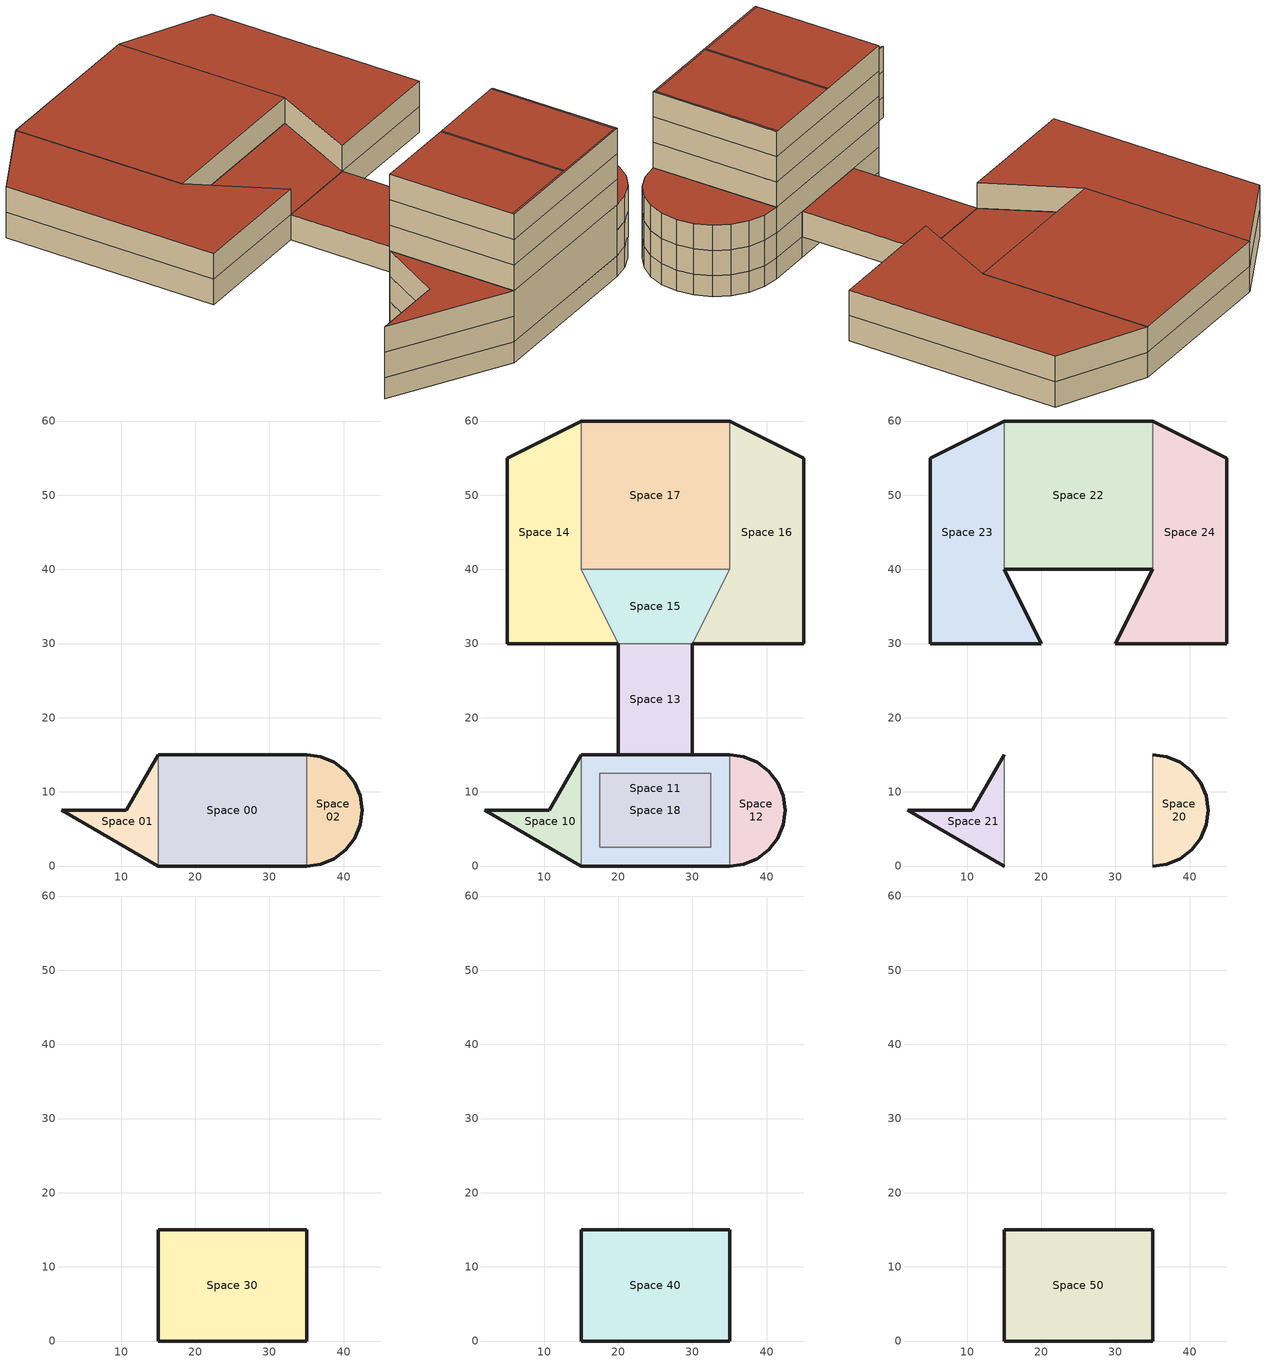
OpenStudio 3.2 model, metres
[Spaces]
Space 02
 floor ground: 35,15 36.94,14.74 38.75,14 40.3,12.8 41.5,11.25 42.24,9.44 42.5,7.5 42.24,5.56 41.5,3.75 40.3,2.2 38.75,1 36.94,0.26 35,0 z-2.5
 wall outside: 35,0 36.94,0.26 38.75,1 40.3,2.2 41.5,3.75 42.24,5.56 42.5,7.5 42.24,9.44 41.5,11.25 40.3,12.8 38.75,14 36.94,14.74 35,15 z-2.5:0
 wall to Space 00: 35,15 35,0 z-2.5:0
Space 00
 floor ground: 35,15 35,0 15,0 15,15 z-2.5
 wall outside: 15,0 35,0 / 35,15 30,15 20,15 15,15 z-2.5:0
 wall to Space 01: 15,15 15,0 z-2.5:0
Space 01
 floor ground: 15,15 15,0 2.01,7.5 10.67,7.5 z-2.5
 wall outside: 15,15 10.67,7.5 2.01,7.5 15,0 z-2.5:0
Space 10
 floor to Space 01: 15,15 15,0 2.01,7.5 10.67,7.5 z0
 wall outside: 15,15 10.67,7.5 2.01,7.5 15,0 z0:3.05
 wall to Space 11: 15,0 15,15 z0:3.05
Space 11
 floor to Space 18: 32.5,12.5 32.5,2.5 17.5,2.5 17.5,12.5 z3.05
 floor to Space 00: 35,2.5 35,0 15,0 15,2.5 z0; 35,15 35,12.5 15,12.5 15,15 z0; 35,12.5 35,2.5 32.5,2.5 32.5,12.5 z0; 17.5,12.5 17.5,2.5 15,2.5 15,12.5 z0; 32.5,12.5 32.5,2.5 17.5,2.5 17.5,12.5 z0
 wall outside: 15,0 35,0 z0:6.1; 35,15 15,15 z3.05:6.1; 20,15 15,15 / 35,15 30,15 z0:3.05
 wall to Space 21: 15,15 15,0 z3.05:6.1
 wall to Space 20: 35,0 35,15 z3.05:6.1
 wall to Space 12: 35,0 35,15 z0:3.05
 wall to Space 18: 32.5,2.5 17.5,2.5 17.5,12.5 32.5,12.5 32.5,2.5 z0:3.05
 wall to Space 13: 30,15 20,15 z0:3.05
Space 12
 floor to Space 02: 35,15 36.94,14.74 38.75,14 40.3,12.8 41.5,11.25 42.24,9.44 42.5,7.5 42.24,5.56 41.5,3.75 40.3,2.2 38.75,1 36.94,0.26 35,0 z0
 wall outside: 35,0 36.94,0.26 38.75,1 40.3,2.2 41.5,3.75 42.24,5.56 42.5,7.5 42.24,9.44 41.5,11.25 40.3,12.8 38.75,14 36.94,14.74 35,15 z0:3.05
Space 13
 floor ground: 30,30 30,15 20,15 20,30 z0
 wall outside: 30,15 30,30 / 20,30 20,15 z0:3.05
 wall to Space 15: 30,30 20,30 z0:3.05
 roof outside: 30,15 30,30 20,30 20,15 z3.05
Space 14
 floor ground: 15,60 15,40 20,30 5,30 5,55 z0
 wall outside: 15,60 5,55 5,30 20,30 z0:3.05
 wall to Space 17: 15,40 15,60 z0:3.05
 wall to Space 15: 20,30 15,40 z0:3.05
Space 15
 floor ground: 35,40 30,30 20,30 15,40 z0
 wall to Space 16: 30,30 35,40 z0:3.05
 wall to Space 17: 35,40 15,40 z0:3.05
 roof outside: 30,30 35,40 15,40 20,30 z3.05
Space 16
 floor ground: 35,60 45,55 45,30 30,30 35,40 z0
 wall outside: 30,30 45,30 45,55 35,60 z0:3.05
 wall to Space 17: 35,60 35,40 z0:3.05
Space 17
 floor ground: 35,60 35,40 15,40 15,60 z0
 wall outside: 35,60 15,60 z0:3.05
Space 18
 floor ground: 32.5,12.5 32.5,2.5 17.5,2.5 17.5,12.5 z0
Space 20
 floor to Space 12: 35,15 36.94,14.74 38.75,14 40.3,12.8 41.5,11.25 42.24,9.44 42.5,7.5 42.24,5.56 41.5,3.75 40.3,2.2 38.75,1 36.94,0.26 35,0 z3.05
 wall outside: 35,0 36.94,0.26 38.75,1 40.3,2.2 41.5,3.75 42.24,5.56 42.5,7.5 42.24,9.44 41.5,11.25 40.3,12.8 38.75,14 36.94,14.74 35,15 z3.05:6.1
 roof outside: 35,0 36.94,0.26 38.75,1 40.3,2.2 41.5,3.75 42.24,5.56 42.5,7.5 42.24,9.44 41.5,11.25 40.3,12.8 38.75,14 36.94,14.74 35,15 z6.1
Space 22
 floor to Space 17: 35,60 35,40 15,40 15,60 z3.05
 wall outside: 15,40 35,40 / 35,60 15,60 z3.05:6.1
 wall to Space 23: 15,60 15,40 z3.05:6.1
 wall to Space 24: 35,40 35,60 z3.05:6.1
 roof outside: 35,40 35,60 15,60 15,40 z6.1
Space 23
 floor to Space 14: 15,60 15,40 20,30 5,30 5,55 z3.05
 wall outside: 15,60 5,55 5,30 20,30 15,40 z3.05:6.1
 roof outside: 20,30 15,40 15,60 5,55 5,30 z6.1
Space 24
 floor to Space 16: 35,60 45,55 45,30 30,30 35,40 z3.05
 wall outside: 35,40 30,30 45,30 45,55 35,60 z3.05:6.1
 roof outside: 45,30 45,55 35,60 35,40 30,30 z6.1
Space 21
 floor to Space 10: 15,15 15,0 2.01,7.5 10.67,7.5 z3.05
 wall outside: 15,15 10.67,7.5 2.01,7.5 15,0 z3.05:6.1
 roof outside: 15,0 15,15 10.67,7.5 2.01,7.5 z6.1
Space 30
 floor to Space 11: 35,15 35,0 15,0 15,15 z6.1
 wall outside: 15,0 35,0 35,15 15,15 15,0 z6.1:9.15
Space 40
 floor to Space 30: 35,15 35,0 15,0 15,15 z9.15
 wall outside: 35,15 15,15 15,0 35,0 35,15 z9.15:12.2
Space 50
 floor to Space 40: 35,15 35,0 15,0 15,15 z12.2
 wall outside: 35,15 15,15 15,0 35,0 35,15 z12.2:15.25
 roof outside: 35,0 35,15 34.8,15 34.8,0.2 z15.25; 35,0 34.8,0.2 15,0.2 15,0 z15.25; 24.9,0.2 24.9,15 15,15 15,0.2 z15.25; 34.8,0.2 34.8,15 25.1,15 25.1,0.2 z15.25; 25.1,0.2 25.1,15 24.9,15 24.9,0.2 z15.25
[Building]
Building 1: Default Construction Set=189.1-2009 - CZ5 - Office; Standards Number of Stories=6; Standards Number of Above Ground Stories=5
[Site]
Site 1
[ClimateZones]
Climate Zone Institution Name 1=ASHRAE; Climate Zone Document Name 1=ANSI/ASHRAE Standard 169; Climate Zone Document Year 1=2006; Climate Zone Institution Name 2=CEC; Climate Zone Document Name 2=California Climate Zone Descriptions; Climate Zone Document Year 2=1995
[DefaultConstructionSet]
189.1-2009 - CZ5 - Office: Default Exterior Surface Constructions=Default Surface Constructions 13; Default Interior Surface Constructions=Default Surface Constructions 14; Default Ground Contact Surface Constructions=Default Surface Constructions 15; Default Exterior SubSurface Constructions=Default Sub Surface Constructions 9; Default Interior SubSurface Constructions=Default Sub Surface Constructions 10; Interior Partition Construction=Interior Partition
[DefaultSurfaceConstructions]
Name | Floor Construction | Wall Construction | Roof Ceiling Construction
Default Surface Constructions 13 | ExtSlabCarpet 4in ClimateZone 1-8 | ASHRAE 189.1-2009 ExtWall Mass ClimateZone 5 | ASHRAE 189.1-2009 ExtRoof IEAD ClimateZone 2-5
Default Surface Constructions 14 | Interior Floor | Interior Wall | Interior Ceiling
Default Surface Constructions 15 | ExtSlabCarpet 4in ClimateZone 1-8 | ExtSlabCarpet 4in ClimateZone 1-8 | ExtSlabCarpet 4in ClimateZone 1-8
[Construction]
ExtSlabCarpet 4in ClimateZone 1-8: MAT-CC05 4 HW CONCRETE, CP02 CARPET PAD
Interior Floor: F16 Acoustic tile, F05 Ceiling air space resistance, M11 100mm lightweight concrete
Interior Wall: G01a 19mm gypsum board, F04 Wall air space resistance, G01a 19mm gypsum board
Interior Ceiling: M11 100mm lightweight concrete, F05 Ceiling air space resistance, F16 Acoustic tile
Exterior Door: F08 Metal surface, I01 25mm insulation board
Interior Window: Clear 3mm
Interior Door; Interior Partition: G05 25mm wood
ASHRAE 189.1-2009 ExtRoof IEAD ClimateZone 2-5: Roof Membrane, Roof Insulation [21], Metal Decking
ASHRAE 189.1-2009 ExtWindow ClimateZone 4-5: Theoretical Glass [207]
ASHRAE 189.1-2009 ExtWall Mass ClimateZone 5: 1IN Stucco, 8IN Concrete HW, Wall Insulation [40], 1/2IN Gypsum
[Material] Thermal Absorptance=0.9
Name | Roughness | Thickness {m} | Conductivity {W/m-K} | Density {kg/m3} | Specific Heat {J/kg-K} | Solar Absorptance | Visible Absorptance
MAT-CC05 4 HW CONCRETE | Rough | 0.1016 | 1.311 | 2240 | 836.8 | 0.85 | 0.85
1IN Stucco | Smooth | 0.0253 | 0.6918 | 1858 | 837 | 0.92 | 0.92
8IN Concrete HW | MediumRough | 0.2033 | 1.7296 | 2243 | 837 | 0.65 | 0.65
1/2IN Gypsum | Smooth | 0.0127 | 0.16 | 784.9 | 830 | 0.4 | 0.4
Roof Membrane | VeryRough | 0.0095 | 0.16 | 1121.29 | 1460 | 0.7 | 0.7
Metal Decking | MediumSmooth | 0.0015 | 45.006 | 7680 | 418.4 | 0.6 | 0.6
F16 Acoustic tile | MediumSmooth | 0.0191 | 0.06 | 368 | 590 | 0.3 | 0.3
M11 100mm lightweight concrete | MediumRough | 0.1016 | 0.53 | 1280 | 840 | 0.5 | 0.5
G01a 19mm gypsum board | MediumSmooth | 0.019 | 0.16 | 800 | 1090 | 0.4 | 0.4
F08 Metal surface | Smooth | 0.0008 | 45.28 | 7824 | 500 | 0.7 | 0.7
I01 25mm insulation board | MediumRough | 0.0254 | 0.03 | 43 | 1210 | 0.6 | 0.6
G05 25mm wood | MediumSmooth | 0.0254 | 0.15 | 608 | 1630 | 0.5 | 0.5
Roof Insulation [21] | MediumRough | 0.2105 | 0.049 | 265 | 836.8 | 0.7 | 0.7
Wall Insulation [40] | MediumRough | 0.0794 | 0.0432 | 91 | 837 | 0.5 | 0.5
[Material:NoMass]
CP02 CARPET PAD: Roughness=Smooth; Thermal Resistance {m2-K/W}=0.1; Thermal Absorptance=0.9; Solar Absorptance=0.8; Visible Absorptance=0.8
[Material:AirGap]
Name | Thermal Resistance {m2-K/W}
F05 Ceiling air space resistance | 0.18
F04 Wall air space resistance | 0.15
[DefaultSubSurfaceConstructions]
Name | Fixed Window Construction | Operable Window Construction | Door Construction | Tubular Daylight Dome Construction | Tubular Daylight Diffuser Construction
Default Sub Surface Constructions 9 | ASHRAE 189.1-2009 ExtWindow ClimateZone 4-5 | ASHRAE 189.1-2009 ExtWindow ClimateZone 4-5 | Exterior Door | Interior Window | Interior Window
Default Sub Surface Constructions 10 | Interior Window | Interior Window | Interior Door
[WindowMaterial:Glazing] Optical Data Type=SpectralAverage; Thickness {m}=0.003; Back Side Solar Reflectance at Normal Incidence=0; Back Side Visible Reflectance at Normal Incidence=0; Infrared Transmittance at Normal Incidence=0; Dirt Correction Factor for Solar and Visible Transmittance=1; Solar Diffusing=No
Name | Solar Transmittance at Normal Incidence | Front Side Solar Reflectance at Normal Incidence | Visible Transmittance at Normal Incidence | Front Side Visible Reflectance at Normal Incidence | Front Side Infrared Hemispherical Emissivity | Back Side Infrared Hemispherical Emissivity | Conductivity {W/m-K}
Clear 3mm | 0.837 | 0.075 | 0.898 | 0.081 | 0.84 | 0.84 | 0.9
Theoretical Glass [207] | 0.3311 | 0.6189 | 0.44 | 0.51 | 0.9 | 0.9 | 0.0133
[WindowMaterial:Blind]
Window Material Blind 1: Slat Width {m}=0.025; Slat Separation {m}=0.01875; Front Side Slat Beam Solar Reflectance=0.5; Back Side Slat Beam Solar Reflectance=0.5; Front Side Slat Diffuse Solar Reflectance=0.5; Back Side Slat Diffuse Solar Reflectance=0.5; Slat Beam Visible Transmittance=0
[ThermostatSetpoint:DualSetpoint]
Thermostat Setpoint Dual Setpoint 1; Thermostat Setpoint Dual Setpoint 2; Thermostat Setpoint Dual Setpoint 3; Thermostat Setpoint Dual Setpoint 4; Thermostat Setpoint Dual Setpoint 5; Thermostat Setpoint Dual Setpoint 6; Thermostat Setpoint Dual Setpoint 7; Thermostat Setpoint Dual Setpoint 8; Thermostat Setpoint Dual Setpoint 9; Thermostat Setpoint Dual Setpoint 10; Thermostat Setpoint Dual Setpoint 11; Thermostat Setpoint Dual Setpoint 12; Thermostat Setpoint Dual Setpoint 13; Thermostat Setpoint Dual Setpoint 14; Thermostat Setpoint Dual Setpoint 15; Thermostat Setpoint Dual Setpoint 16; Thermostat Setpoint Dual Setpoint 17; Thermostat Setpoint Dual Setpoint 18; Thermostat Setpoint Dual Setpoint 19; Thermostat Setpoint Dual Setpoint 20
[ShadingControl]
Shading Control 1: Shading Type=InteriorBlind; Shading Device Material=Window Material Blind 1; Multiple Surface Control Type=Sequential
[BuildingStory]
Name | Nominal Z Coordinate {m} | Nominal Floor to Floor Height {m}
Building Story 1 | 0 | 3.05
Building Story 0 | -2.5 | 2.5
Building Story 2 | 3.05 | 3.05
Building Story 3 | 6.1 | 3.05
Building Story 4 | 9.15 | 3.05
Building Story 5 | 12.2 | 3.05
[Space] Space Type=Space Function Bank - banking and offices
Name | Building Story | Thermal Zone
Space 10 | Building Story 1 | Thermal Zone 10
Space 11 | Building Story 1 | Thermal Zone 11
Space 12 | Building Story 1 | Thermal Zone 12
Space 13 | Building Story 1 | Thermal Zone 13
Space 14 | Building Story 1 | Thermal Zone 14
Space 15 | Building Story 1 | Thermal Zone 15
Space 16 | Building Story 1 | Thermal Zone 16
Space 17 | Building Story 1 | Thermal Zone 17
Space 20 | Building Story 2 | Thermal Zone 20
Space 30 | Building Story 3 | Thermal Zone 30
Space 40 | Building Story 4 | Thermal Zone 40
Space 50 | Building Story 5 | Thermal Zone 50
Space 22 | Building Story 2 | Thermal Zone 22
Space 23 | Building Story 2 | Thermal Zone 23
Space 24 | Building Story 2 | Thermal Zone 24
Space 02 | Building Story 0 | Thermal Zone 02
Space 00 | Building Story 0 | Thermal Zone 00
Space 01 | Building Story 0 | Thermal Zone 01
Space 21 | Building Story 2 | Thermal Zone 21
Space 18 | Building Story 1 | Thermal Zone 18
[ThermalZone] Use Ideal Air Loads=No
Name | Thermostat | Humidistat
Thermal Zone 00 | Thermostat Setpoint Dual Setpoint 1 | Zone Control Humidistat 1
Thermal Zone 20 | Thermostat Setpoint Dual Setpoint 2 | Zone Control Humidistat 2
Thermal Zone 22 | Thermostat Setpoint Dual Setpoint 3 | Zone Control Humidistat 3
Thermal Zone 23 | Thermostat Setpoint Dual Setpoint 4 | Zone Control Humidistat 4
Thermal Zone 24 | Thermostat Setpoint Dual Setpoint 5 | Zone Control Humidistat 5
Thermal Zone 18 | Thermostat Setpoint Dual Setpoint 6 | Zone Control Humidistat 6
Thermal Zone 30 | Thermostat Setpoint Dual Setpoint 7 | Zone Control Humidistat 7
Thermal Zone 40 | Thermostat Setpoint Dual Setpoint 8 | Zone Control Humidistat 8
Thermal Zone 50 | Thermostat Setpoint Dual Setpoint 9 | Zone Control Humidistat 9
Thermal Zone 01 | Thermostat Setpoint Dual Setpoint 10 | Zone Control Humidistat 10
Thermal Zone 02 | Thermostat Setpoint Dual Setpoint 11 | Zone Control Humidistat 11
Thermal Zone 10 | Thermostat Setpoint Dual Setpoint 12 | Zone Control Humidistat 12
Thermal Zone 11 | Thermostat Setpoint Dual Setpoint 13 | Zone Control Humidistat 13
Thermal Zone 12 | Thermostat Setpoint Dual Setpoint 14 | Zone Control Humidistat 14
Thermal Zone 13 | Thermostat Setpoint Dual Setpoint 15 | Zone Control Humidistat 15
Thermal Zone 14 | Thermostat Setpoint Dual Setpoint 16 | Zone Control Humidistat 16
Thermal Zone 15 | Thermostat Setpoint Dual Setpoint 17 | Zone Control Humidistat 17
Thermal Zone 16 | Thermostat Setpoint Dual Setpoint 18 | Zone Control Humidistat 18
Thermal Zone 17 | Thermostat Setpoint Dual Setpoint 19 | Zone Control Humidistat 19
Thermal Zone 21 | Thermostat Setpoint Dual Setpoint 20 | Zone Control Humidistat 20
[Sizing:Zone] Zone Cooling Design Supply Air Temperature Input Method=SupplyAirTemperature; Zone Cooling Design Supply Air Temperature {C}=14; Zone Cooling Design Supply Air Temperature Difference {deltaC}=11.11; Zone Heating Design Supply Air Temperature Input Method=SupplyAirTemperature; Zone Heating Design Supply Air Temperature {C}=40; Zone Heating Design Supply Air Temperature Difference {deltaC}=11.11; Zone Cooling Design Supply Air Humidity Ratio {kg-H2O/kg-air}=0.0085; Zone Heating Design Supply Air Humidity Ratio {kg-H2O/kg-air}=0.008; Cooling Design Air Flow Method=DesignDay; Heating Design Air Flow Method=DesignDay; Account for Dedicated Outdoor Air System=No; Dedicated Outdoor Air System Control Strategy=NeutralSupplyAir; Dedicated Outdoor Air Low Setpoint Temperature for Design {C}=autosize; Dedicated Outdoor Air High Setpoint Temperature for Design {C}=autosize
Thermal Zone 00; Thermal Zone 20; Thermal Zone 22; Thermal Zone 23; Thermal Zone 24; Thermal Zone 18; Thermal Zone 30; Thermal Zone 40; Thermal Zone 50; Thermal Zone 01; Thermal Zone 02; Thermal Zone 10; Thermal Zone 11; Thermal Zone 12; Thermal Zone 13; Thermal Zone 14; Thermal Zone 15; Thermal Zone 16; Thermal Zone 17; Thermal Zone 21
[ZoneControl:Humidistat]
Zone Control Humidistat 1; Zone Control Humidistat 2; Zone Control Humidistat 3; Zone Control Humidistat 4; Zone Control Humidistat 5; Zone Control Humidistat 6; Zone Control Humidistat 7; Zone Control Humidistat 8; Zone Control Humidistat 9; Zone Control Humidistat 10; Zone Control Humidistat 11; Zone Control Humidistat 12; Zone Control Humidistat 13; Zone Control Humidistat 14; Zone Control Humidistat 15; Zone Control Humidistat 16; Zone Control Humidistat 17; Zone Control Humidistat 18; Zone Control Humidistat 19; Zone Control Humidistat 20
[SpaceType]
Space Function Bank - banking and offices: Standards Template=NECB2011; Standards Building Type=Space Function; Standards Space Type=Bank - banking and offices
